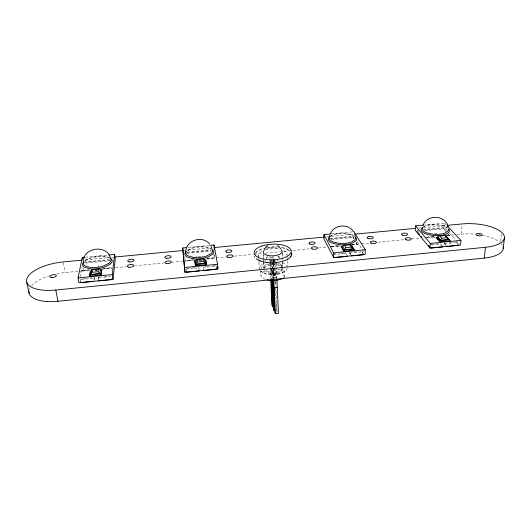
<?xml version="1.0" encoding="UTF-8"?>
<svg xmlns="http://www.w3.org/2000/svg" width="531" height="531" viewBox="0 0 531 531"><rect width="100%" height="100%" fill="white"/><g stroke="black" fill="none" stroke-linecap="round" stroke-linejoin="round"><path stroke-width="0.4" stroke-dasharray="2.65 1.99" d="M346.285 254.933L345.475 252.789L346.697 254.94M350.387 254.528L349.564 252.384L351.197 252.225M353.752 238.864L352.896 236.78L330.302 238.943M352.372 244.897L357.204 244.459L356.354 242.368M363.549 254.747L361.803 251.183L363.211 253.466M441.838 245.82L440.405 244.167L440.451 243.463L442.369 245.661M446.286 231.841L443.478 228.788L443.524 228.111L424.156 229.963M447.082 230.554L444.281 227.534L444.606 223.12L424.428 225.031M445.821 245.428L444.367 243.782L444.414 243.079L446 242.919M447.308 235.704L449.657 235.498L449.711 234.808L448.589 233.587M458.738 245.349L456.222 242.614L456.282 241.91L458.293 244.094M457.184 234.556L461.313 234.151L462.116 224.713M500.74 241.293L501.556 234.032M98.454 279.399L98.812 276.996L101.149 276.77M98.693 279.326L98.812 276.996M98.281 267.929L98.627 265.699L97.233 265.912M93.994 279.837L94.385 277.434L90.462 277.819M94.246 279.764L94.385 277.434M80.579 281.158L81.057 278.742L80.546 282.691M89.341 270.398L82.849 271.069L83.194 267.996M82.849 271.069L83.473 267.916M80.015 277.149L82.106 266.827M330.455 236.348L333.594 234.496A13.315 5.39 0 0 1 346.172 233.301L351.887 234.669A12.651 5.118 0 0 1 353.892 235.751M284.516 277.388L284.437 271.613L280.839 264.226A12.804 5.668 -2.4 0 0 276.545 263.495M284.437 271.613L284.317 271.706A12.804 5.668 -2.4 0 1 278.204 274.202L277.441 274.348A12.804 5.668 -2.4 0 1 260.98 270.85M331.417 235.532L330.567 236.189L332.91 235.074A14.35 5.828 0 0 1 346.458 233.786L352.611 235.26M187.337 250.353L191.97 247.95A13.633 5.642 -5 0 1 205.139 246.703L207.993 247.273L211.205 248.754L205.676 247.174A14.695 6.1 -5 0 0 191.499 248.521L187.038 250.758M85.119 260.781L90.92 258.079A15.273 6.153 -8.4 0 1 105.55 256.692L110.621 258.351M423.559 226.77L425.444 225.768A13.361 5.131 2.8 0 1 437.657 224.613L443.724 225.914A12.698 4.872 2.8 0 1 447.6 228.151M422.603 227.427L424.634 226.352A14.403 5.549 2.8 0 1 437.783 225.104L444.314 226.511A13.687 5.264 2.8 0 1 448.025 228.476M195.886 256.958L196.915 256.519M198.143 256.181L203.22 256.247M268.042 247.439L271.401 247.081A18.525 7.872 -2.4 0 1 277.049 247.068M276.306 312.022L277.826 311.83M272.469 262.175L273.113 277.189L276.226 276.817L276.83 278.211L276.419 267.909M270.465 257.654L273.571 257.296L273.744 261.425M194.167 259.559L185.206 260.429L185.279 261.133L195.474 260.077M331.616 246.928L339.913 246.138M427.17 237.642L435.367 236.813M95.607 270.757L97.146 270.604M199.45 260.675L201.88 260.436M83.413 278.51L87.33 278.125M104.268 276.459L107.388 276.153M186.301 272.25L185.943 268.447L189.169 268.128M192.388 267.81L195.614 267.498M204.727 266.602L209.533 266.131M212.739 265.819L215.944 265.5L216.356 267.783M333.176 253.997L337.278 253.592M340.557 253.274L344.659 252.869M354.462 251.906L357.721 251.588M430.117 244.479L432.499 244.247M435.679 243.935L438.865 243.623M449.16 242.614L452.326 242.302M81.19 279.465L94.505 278.158M98.932 277.72L112.174 276.419M216.548 269.263L216.004 266.217L203.187 267.478L203.121 266.761L203.552 269.814M333.176 254.707L345.469 253.499M349.557 253.095L361.79 251.893M431.663 245.03L440.405 244.167M444.367 243.782L456.222 242.614M82.723 270.359L89.274 269.721M104.01 268.294L112.194 267.498M207.209 258.298L214.537 257.588L214.597 258.292L206.785 258.995M330.846 246.318L338.267 245.601M351.449 244.326L357.217 243.769M426.652 237.038L434.066 236.322M446.418 235.127L449.711 234.808M56.917 273.804A32.895 13.746 -10.1 0 1 65.081 272.569L89.845 270.166M102.224 268.965L112.134 268.002M115.433 267.684L126.166 266.642M134.423 265.845L164.139 262.964M171.566 262.241L182.299 261.199M183.122 261.119L194.685 260.004M207.063 258.803L215.32 258M216.144 257.92L226.047 256.958M234.304 256.161L253.294 254.322M254.117 254.243L262.374 253.44M265.673 253.121L280.534 251.681M283.833 251.362L310.25 248.8M318.507 247.997L327.587 247.114M330.886 246.796L340.789 245.84M351.522 244.798L360.602 243.915M361.432 243.835L368.859 243.118M377.939 242.236L404.356 239.673M411.784 238.957L420.041 238.153M424.992 237.676L434.073 236.793M446.452 235.591L453.886 234.875M95.308 270.671L96.921 270.518M198.74 260.628L201.86 260.323M85.511 257.183L107.322 255.112M188.485 247.413L209.081 245.461M331.225 233.872L352.259 231.881M85.365 259.832L108.45 257.628M111.749 257.316L113.395 257.157M183.487 250.479L210.694 247.891M326.957 236.813L354.17 234.217M418.488 228.091L422.61 227.699M423.433 227.62L446.518 225.423M83.898 261.982L109.499 259.54M187.29 252.099L211.112 249.822M330.428 238.419L353.819 236.182M423.36 229.538L444.281 227.534M109.791 260.037L84.29 262.48L84.409 263.184L109.897 260.741M186.978 252.656L210.754 250.38M418.508 230.507L416.895 230.66L417.917 231.894M187.045 253.353L211.637 250.997M331.112 239.554L352.889 237.463M416.855 231.337L418.468 231.184M424.919 230.567L443.478 228.788M101.852 269.151L112.313 268.208M434.471 233.401L437.059 233.686M435.234 237.37L430.614 236.328M95.268 270.146L96.536 270.246M275.138 309.759L276.943 310.303L276.074 289.05M284.629 277.295L281.052 269.821A12.757 5.735 -2.4 0 0 276.77 269.078M338.632 245.747L339.661 246.092M109.532 257.767L104.826 256.227A14.171 5.695 -8.4 0 0 91.239 257.522L85.856 260.024A13.467 5.41 -8.4 0 0 84.217 261.504M444.606 223.12L446.856 225.502M449.319 232.963L455.479 239.6M456.036 240.204L459.395 243.822M443.524 228.111L446.339 231.158M448.536 234.277L449.657 235.498M444.414 243.079L445.874 244.725M357.317 241.804L361.684 248.827M362.122 249.53L364.306 253.041M352.896 236.78L354.19 238.877M355.909 242.362L357.204 244.459M349.564 252.384L350.812 254.535M276.95 272.841L277.607 274.315M271.295 269.184L272.078 270.989M273.113 277.189L273.711 278.583M276.943 310.303L276.352 308.836L276.12 303.128M63.242 262.706L65.081 272.569M213.88 253.864L214.537 257.588M213.933 254.568L214.597 258.292M199.132 269.476L198.84 267.179L198.906 267.896L186.016 269.164L185.943 268.447M184.861 256.606L185.279 261.133M215.944 265.5L216.004 266.217M276.319 278.344L275.934 269.702M258.63 255.577L258.756 258.033M258.803 258.856L258.929 261.312M258.975 262.135L259.314 268.693A14.085 6.213 -2.4 0 1 264.511 263.396M260.681 270.611L260.927 275.45M263.27 252.995L264.02 268.401M263.237 254.966L263.522 260.814M263.562 261.61L263.9 268.54M270.538 259.307L271.301 280.673M269.887 256.347L270.106 261.292M270.14 262.115L270.73 279.306M272.98 255.988L273.08 258.458M273.12 259.281L273.77 278.941M273.06 260.489L273.153 262.812M273.186 263.588L273.352 267.465M273.452 269.821L273.657 274.653M273.073 263.522L273.239 267.491M273.273 268.281L273.677 277.793M272.124 266.058L272.363 271.666M271.826 262.141L272.542 278.802M271.168 259.234L272.031 279.047M275.616 261.803L275.808 266.542M274.885 260.197L275.177 267.285M275.211 268.069L275.635 278.423M275.768 281.695L276.04 288.233M274.288 258.869L274.388 261.358M274.421 262.188L274.627 267.159M274.666 267.989L275.071 277.859M275.204 281.125L275.343 284.384M275.509 288.459L275.947 299.053M273.777 262.248L273.983 267.199M274.023 268.029L274.335 279.492M276.226 263.157L276.385 267.113M281.018 264.279L281.111 266.681M281.138 267.478L281.224 269.874M282.359 253.506L282.472 256.705M282.698 263.097L282.811 266.29M282.173 252.092L282.353 256.958M282.379 257.767L282.465 260.203M282.499 261.013L282.671 265.878M287.019 254.216L287.098 256.679M287.125 257.495L287.205 259.958M287.231 260.781L287.417 266.522M265.44 279.406A12.757 5.735 -2.4 0 1 266.907 270.106M260.748 268.732A12.804 5.668 -2.4 0 1 271.832 263.529M282.897 268.686A9.485 4.195 -2.4 0 1 274.315 273.213A9.485 4.195 -2.4 0 1 264.086 270.12M264.265 268.281A9.485 4.195 -2.4 0 1 272.529 264.909A9.485 4.195 -2.4 0 1 281.954 266.94M277.627 256.181A6.438 2.768 -2.4 0 1 279.392 258.179M274.573 260.867A6.438 2.768 -2.4 0 1 270.199 260.84M266.542 258.272A6.438 2.768 -2.4 0 1 267.551 256.931M277.673 260.217A6.843 2.94 -2.4 0 1 277.348 260.349M275.496 260.894A6.843 2.94 -2.4 0 1 269.27 260.847M266.144 258.272A6.843 2.94 -2.4 0 1 267.458 256.692M278.204 256.181A6.843 2.94 -2.4 0 1 279.737 257.621M258.531 260.389A18.525 7.872 -2.4 0 1 254.86 257.416M255.65 252.537A18.525 7.872 -2.4 0 1 261.006 249.231L261.909 248.9A18.525 7.872 -2.4 0 1 262.852 248.594M282.306 247.791A18.525 7.872 -2.4 0 1 290.205 251.575M283.64 250.526A14.211 6.04 -2.4 0 1 286.932 254.98M278.125 260.236A14.211 6.04 -2.4 0 1 277.268 260.396M272.808 260.854A14.211 6.04 -2.4 0 1 270.996 260.867M265.865 260.323A14.211 6.04 -2.4 0 1 265.088 260.15M259.002 256.692A14.211 6.04 -2.4 0 1 262.002 251.269M265.321 249.942A14.211 6.04 -2.4 0 1 279.552 249.258M266.27 249.145A9.472 3.989 -2.4 0 1 272.695 247.864L273.279 247.851A9.472 3.989 -2.4 0 1 278.675 248.554M282.3 268.799A9.366 4.129 -2.4 0 1 277.394 271.46L276.85 271.587A9.366 4.129 -2.4 0 1 265.122 270.106M264.013 268.142A9.366 4.129 -2.4 0 1 273.365 263.734L273.943 263.721A9.366 4.129 -2.4 0 1 282.24 266.243M287.364 268.122A14.085 6.213 -2.4 0 1 275.589 273.989A14.085 6.213 -2.4 0 1 260.548 270.923M282.213 262.792A14.085 6.213 -2.4 0 1 287.145 266.19M461.313 234.151A30.619 12.113 4.3 0 1 474.535 234.131M478.365 234.556A30.619 12.113 4.3 0 1 480.256 234.841M482.121 235.173A30.619 12.113 4.3 0 1 499.691 242.143M501.317 243.683A30.619 12.113 4.3 0 1 502.465 245.276M29.258 289.581A32.895 13.746 -10.1 0 1 29.643 288.625M31.588 285.751A32.895 13.746 -10.1 0 1 48.998 275.874M257.92 259.639A18.452 7.839 -2.4 0 1 255.603 257.542M255.391 253.679A18.452 7.839 -2.4 0 1 263.476 248.535M266.582 247.751A18.452 7.839 -2.4 0 1 279.279 247.187M281.682 247.532A18.452 7.839 -2.4 0 1 289.82 250.718M275.503 275.158L272.403 275.529L271.819 274.155L274.905 273.784L275.503 275.158M273.604 270.81L270.544 271.175L271.122 272.522L274.195 272.157L273.604 270.81"/><path stroke-width="0.8" d="M347.101 255.657L347.095 256.373L334.703 257.595M445.21 235.445L445.688 235.512L445.887 236.647M363.562 254.03L363.549 254.747L351.217 255.962M353.878 231.728L365.275 249.789L365.182 254.442L333.694 257.555L323.976 239.036L323.943 234.563L330.415 233.952M185.81 253.214C184.516 240.749 202.119 234.556 209.645 244.014M423.625 225.111L415.554 225.874L415.308 230.308L430.004 248.043L460.516 245.03L460.915 240.417L447.421 226.1M430.004 248.043L430.302 243.417L415.554 225.874M430.827 247.4L430.78 248.103L442.794 246.922M446.843 245.82L446.79 246.523L458.738 245.349M28.906 291.459A32.895 13.746 -10.1 0 0 57.998 301.276L484.345 258.093L485.46 247.28A30.844 11.835 4 0 0 502.18 232.843A30.844 11.835 4 0 0 462.189 223.929L447.348 225.343M84.701 257.263L82.278 257.489L78.044 277.932L78.893 282.711L113.023 279.339L115.28 258.982L114.59 254.422L108.935 254.96M113.023 279.339L112.287 274.573L114.59 254.422M503.222 248.501L504.443 237.881M100.14 270.199L101.753 270.047L101.043 274.925L89.613 276.047L90.482 271.142L89.772 275.967L90.648 274.932L91.352 270.591M91.763 272.549L90.761 273.73L90.682 274.66L99.848 273.644L100.432 269.708L99.961 269.018L98.919 268.998M329.797 235.206L329.359 238.094A12.651 5.124 0 0 0 332.751 241.844L338.539 243.291A13.302 5.376 0 0 0 351.456 242.043L355 239.707A12.651 5.118 0 0 0 355.133 237.005M101.753 270.047L100.903 274.879L98.467 271.892M436.628 237.622L437.571 237.311L438.307 236.149L439.256 236.023M330.382 233.932C333.767 224.434 348.117 223.292 353.5 231.576M264.166 249.63L264.889 248.389M423.061 225.137C427.302 214.205 445.37 214.909 448.124 226.571M264.962 248.289L266.031 247.028M441.46 238.505L440.033 241.691L436.276 237.563L437.829 237.41M422.603 227.427L421.408 228.695A13.687 5.27 2.8 0 0 425.895 233.965L432.539 235.459A14.383 5.536 2.8 0 0 446.053 234.151L448.058 233.029L449.166 231.722A13.687 5.264 2.8 0 0 448.503 228.927M345.528 247.844L343.955 251.097L341.373 246.776L342.973 246.623M266.117 246.942L266.575 246.53M330.043 236.634L329.008 237.516A13.64 5.536 0 0 0 331.988 243.012L338.227 244.579A14.337 5.814 0 0 0 352.159 243.231L355.982 240.702A13.64 5.529 0 0 0 354.774 236.428M266.675 246.444L267.923 245.568M197.353 262.268L195.541 265.613L194.844 261.006L196.404 260.854M108.815 263.383L103.445 265.978A14.151 5.682 -8.4 0 1 89.467 267.325L84.748 265.699A13.467 5.41 -8.4 0 1 83.453 263.018C81.555 247.227 107.74 243.576 110.727 258.975A13.461 5.41 -8.4 0 1 108.815 263.383M350.175 244.652L350.805 244.705L351.031 245.614M203.439 258.869L204.309 258.902L204.913 260.051L205.49 260.071M273.306 280.249L274.786 312.221L275.377 313.715L278.43 313.323L276.923 279.744M270.77 280.129L271.865 304.787L272.43 306.228L273.93 306.042M275.377 313.715L274.281 287.802L277.388 287.417M101.441 270.173L100.432 269.708M351.714 247.24L353.122 248.913L344.646 249.862L342.634 246.205M204.674 259.593L205.231 263.356L196.357 264.345L195.886 260.442M186.832 247.572L182.717 247.964L184.921 272.244L217.936 268.978L217.557 264.265L214.026 244.99L209.904 245.382M93.987 281.364L80.546 282.691L80.42 281.961M98.454 280.926L111.815 279.605L111.702 278.875M216.548 269.263L203.619 270.538L203.552 269.814M82.066 260.144L63.096 261.949A33.148 13.434 -9.8 0 0 26.749 279.173A33.148 13.434 -9.8 0 0 55.801 290.032L485.46 247.28M90.662 274.54L99.848 273.644M196.344 264.219L205.231 263.356M344.646 249.743L353.122 248.913L354.223 250.088L351.781 245.767L354.389 250.134L343.849 251.163L341.373 246.776M78.044 277.932L112.287 274.573M184.43 267.511L217.557 264.265M323.943 234.563L333.687 252.882L365.275 249.789M430.302 243.417L460.915 240.417M114.225 257.077L183.487 250.479M213.993 247.572L324.487 237.045M354.993 234.138L415.189 228.41M341.705 246.842L342.555 246.53L343.165 245.368L344.035 245.249M195.136 261.073C196.331 261.206 195.561 259.088 197.008 259.493M90.748 271.215L91.345 270.923L91.617 269.748L92.268 269.642M193.052 257.329L187.881 255.776A12.956 5.356 -5 0 1 186.129 251.774M447.46 237.921L449.983 240.716L446.372 236.58L450.169 240.762L439.947 241.764L436.276 237.563M203.844 261.637L206.307 264.564L205.756 259.944L206.459 264.611L195.401 265.692L194.844 261.006M277.653 245.581L278.549 246.185M278.649 246.265L281.018 248.939M445.808 236.195L447.334 237.881M437.677 236.985L440.657 240.364L448.868 239.567L440.65 240.483L437.67 237.098M417.884 232.571L419.417 234.423M420.957 236.275L421.979 237.51M428.484 245.342L429.4 246.444M351.436 246.099L353.122 248.913M211.139 246.49L212.506 250.659A12.956 5.356 -5 0 1 211.185 253.539L206.586 256.022A13.62 5.629 -5 0 1 193.058 257.329M354.741 234.158L355.106 235.452M26.756 282.233L29.125 293.265M55.801 290.032L57.998 301.276M217.491 266.549L217.936 268.978M82.278 257.489L82.544 259.015M186.222 271.527L186.301 272.25L199.298 270.969L199.231 270.246M182.717 247.964L184.921 272.244M214.026 244.99L214.152 246.497M214.272 248.004L214.398 249.51M273.804 280.122L274.281 287.802M271.301 280.673L272.43 306.228M272.615 280.434L273.923 310.688L273.346 309.221L272.064 279.864M333.687 252.882L333.694 257.555M283.587 278.012A12.757 5.735 -2.4 0 1 266.741 279.797M290.908 255.935A18.525 7.872 -2.4 0 1 290.623 256.427M276.644 262.46A18.525 7.872 -2.4 0 1 275.47 262.593M267.239 262.593A18.525 7.872 -2.4 0 1 266.117 262.46M260.144 261.066A18.525 7.872 -2.4 0 1 259.307 260.734M254.614 256.938A18.525 7.872 -2.4 0 1 254.442 256.453M291.32 253.944A18.525 7.872 -2.4 0 1 291.327 254.442M281.211 249.829A9.472 3.989 -2.4 0 1 276.757 255.325L276.206 255.444A9.472 3.989 -2.4 0 1 265.772 254.82A9.472 3.989 -2.4 0 1 264.172 250.413M422.457 227.945A12.698 4.879 2.8 0 0 426.632 232.817L432.792 234.191A13.348 5.124 2.8 0 0 445.317 232.983L448.21 230.739A12.698 4.872 2.8 0 0 448.356 229.445M212.871 249.995A13.959 5.788 -5 0 1 212.208 254.555L207.256 257.243A14.676 6.08 -5 0 1 192.653 258.657L187.078 256.977A13.965 5.788 -5 0 1 185.969 251.608M110.621 258.351A14.51 5.848 -8.4 0 1 109.864 264.411L104.076 267.219A15.253 6.14 -8.4 0 1 88.996 268.679L83.911 266.914A14.516 5.848 -8.4 0 1 83.347 262.387M503.109 246.888A30.619 12.113 4.3 0 1 484.345 258.093M291.532 252.869A18.452 7.839 -2.4 0 1 280.726 261.756A18.452 7.839 -2.4 0 1 258.71 260.084M98.441 269.197L98.049 271.719L92.235 272.284L92.666 269.755L98.441 269.197M261.77 246.045L260.867 246.371A18.558 7.819 -2.4 0 0 256.261 256.188A18.558 7.819 -2.4 0 0 277.68 259.354L278.815 259.168A18.558 7.819 -2.4 0 0 290.849 249.756A18.558 7.819 -2.4 0 0 271.281 244.233L266.821 244.771A18.558 7.819 -2.4 0 0 261.77 246.045M203.041 259.055L197.452 259.599L197.758 262.015L203.386 261.471L203.041 259.055M349.869 244.824L344.539 245.342L345.847 247.605L351.21 247.081L349.869 244.824M444.958 235.611L439.794 236.109L441.719 238.273L446.923 237.769L444.958 235.611M51.122 277.461A3.325 1.341 -10 0 0 56.339 275.762A3.325 1.341 -10 0 0 51.779 275.025A3.325 1.341 -10 0 0 51.122 277.461M128.841 267.199A3.232 1.341 -7.5 0 0 133.719 265.546A3.232 1.341 -7.5 0 0 128.973 264.843A3.232 1.341 -7.5 0 0 128.841 267.199M129.212 261.883A3.179 1.301 -7.4 0 0 134.011 260.276A3.179 1.301 -7.4 0 0 129.338 259.599A3.179 1.301 -7.4 0 0 129.212 261.883M166.435 258.298A3.14 1.301 -6.1 0 0 171.062 256.719A3.14 1.301 -6.1 0 0 166.322 256.048A3.14 1.301 -6.1 0 0 166.435 258.298M227.394 257.143A3.126 1.321 -4 0 0 232.77 256.619A3.126 1.321 -4 0 0 229.631 254.926A3.126 1.321 -4 0 0 227.394 257.143M309.785 244.034A3.04 1.248 -1 0 0 314.949 243.537A3.04 1.248 -1 0 0 311.471 241.957A3.04 1.248 -1 0 0 309.785 244.034M166.634 263.529A3.186 1.341 -6.2 0 0 171.327 261.902A3.186 1.341 -6.2 0 0 166.515 261.212A3.186 1.341 -6.2 0 0 166.634 263.529M226.299 252.066A3.08 1.281 -4 0 0 231.596 251.548A3.08 1.281 -4 0 0 228.509 249.915A3.08 1.281 -4 0 0 226.299 252.066M312.109 248.926A3.086 1.288 -0.9 0 0 317.339 248.415A3.086 1.288 -0.9 0 0 313.801 246.789A3.086 1.288 -0.9 0 0 312.109 248.926M371.229 243.191A3.08 1.254 1.1 0 0 376.366 242.687A3.08 1.254 1.1 0 0 372.556 241.114A3.08 1.254 1.1 0 0 371.229 243.191M368.076 238.432A3.033 1.221 0.9 0 0 373.14 237.934A3.033 1.221 0.9 0 0 369.403 236.408A3.033 1.221 0.9 0 0 368.076 238.432M402.531 235.12A3.033 1.195 2 0 0 407.536 234.629A3.033 1.195 2 0 0 403.646 233.122A3.033 1.195 2 0 0 402.531 235.12M406.169 239.806A3.086 1.228 2.2 0 0 411.246 239.308A3.086 1.228 2.2 0 0 407.277 237.755A3.086 1.228 2.2 0 0 406.169 239.806M477.23 235.452A3.086 1.175 4.2 0 0 482.148 234.961A3.086 1.175 4.2 0 0 477.9 233.461A3.086 1.175 4.2 0 0 477.23 235.452"/></g></svg>
